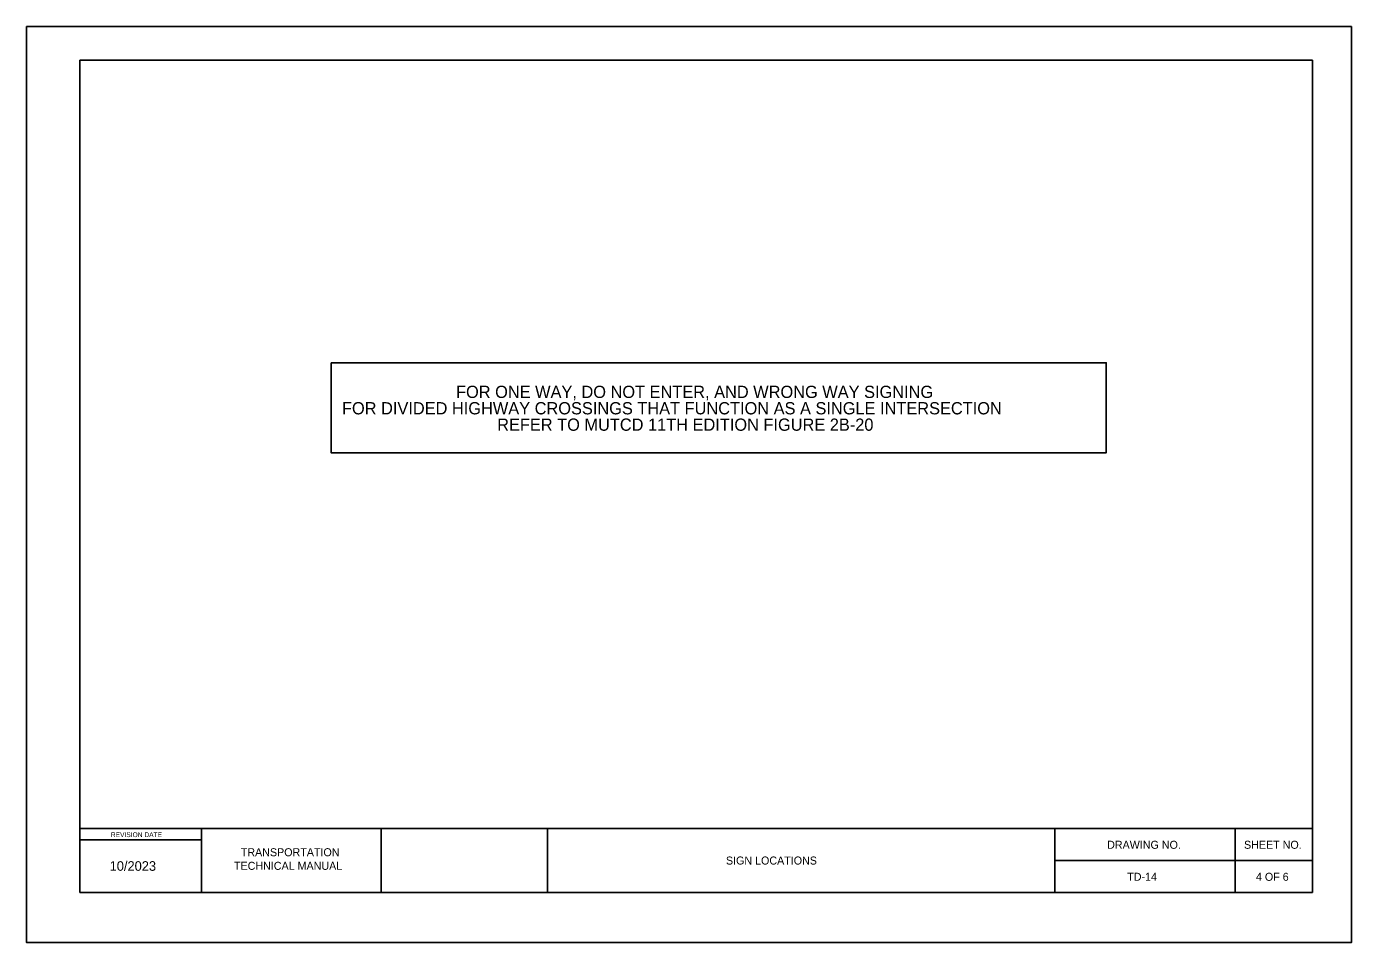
# Model space of a CAD drawing. Extents: x -14.6 to 39.7, y -12.4 to 25.1.
import ezdxf

# ---------------------------------------------------------------- set-up
doc = ezdxf.new("R2010")
doc.units = 0
for name, color, linetype in [('Default', 7, 'Continuous'), ('NonPlottingEle_dp', 7, 'Continuous'), ('SheetBorder_dp', 7, 'Continuous'), ('SheetLines_dp', 7, 'Continuous'), ('TextMinor', 7, 'Continuous')]:
    doc.layers.add(name, color=color, linetype=linetype)

msp = doc.modelspace()

# ---------------------------------------------------------------- linework, layer by layer
at = {"layer": 'Default'}
msp.add_lwpolyline([(-2.085, 11.359), (29.691, 11.359), (29.691, 7.669), (-2.085, 7.669)], close=True, dxfattribs=at)
at = {"layer": 'NonPlottingEle_dp'}
msp.add_lwpolyline([(38.12, 25.141), (-14.569, 25.141), (-14.569, -12.409), (39.74, -12.409), (39.74, 25.141)], close=True, dxfattribs=at)
at = {"layer": 'SheetBorder_dp'}
for p, q in [((-12.382, 23.76), (-12.382, -10.361)), ((-12.382, 23.76), (38.143, 23.76)), ((38.143, 23.76), (38.143, -10.361)), ((-12.382, -7.741), (38.143, -7.741)), ((-12.382, -10.361), (38.143, -10.361))]:
    msp.add_line(p, q, dxfattribs=at)
at = {"layer": 'SheetLines_dp'}
for p, q in [((-7.394, -7.736), (-7.394, -10.361)), ((-0.027, -7.736), (-0.027, -10.361)), ((6.779, -7.741), (6.779, -10.361)), ((27.582, -10.361), (27.582, -7.736)), ((34.972, -10.361), (34.972, -7.736)), ((-12.382, -8.196), (-7.394, -8.196)), ((27.582, -9.049), (38.143, -9.049))]:
    msp.add_line(p, q, dxfattribs=at)

# ---------------------------------------------------------------- texts
at = {"layer": 'TextMinor'}
for s, height, p in [('FOR ONE WAY, DO NOT ENTER, AND WRONG WAY SIGNING ', 0.50139, (3.037, 9.913)), ('FOR DIVIDED HIGHWAY CROSSINGS THAT FUNCTION AS A SINGLE INTERSECTION ', 0.50139, (-1.638, 9.241)), ('REFER TO MUTCD 11TH EDITION FIGURE 2B-20', 0.50139, (4.723, 8.569)), ('REVISION DATE', 0.19685, (-11.112, -8.089)), ('TRANSPORTATION', 0.32808, (-5.786, -8.873)), ('DRAWING NO.', 0.32808, (29.724, -8.567)), ('SHEET NO.', 0.3281, (35.335, -8.567)), ('10/2023', 0.3937, (-11.162, -9.47)), ('TECHNICAL MANUAL', 0.32808, (-6.066, -9.43)), ('SIGN LOCATIONS', 0.32808, (14.1, -9.213)), ('TD-14', 0.3281, (30.548, -9.879)), ('4 OF 6 ', 0.3281, (35.824, -9.879))]:
    msp.add_text(s, height=height, dxfattribs=at).set_placement(p)

doc.saveas('drawing.dxf')
